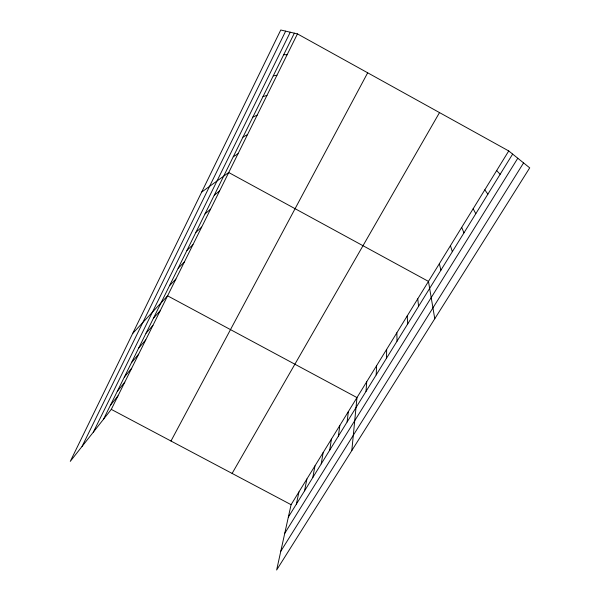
<?xml version="1.0" encoding="UTF-8"?>
<svg xmlns="http://www.w3.org/2000/svg" width="600" height="600" viewBox="0 0 600 600"><rect width="100%" height="100%" fill="white"/><g stroke="black" fill="none" stroke-linecap="round" stroke-linejoin="round"><path stroke-width="0.9" d="M386.528 358.185L386.64 349.38M376.192 374.925L376.597 365.7M366.015 391.388L366.712 381.765M351.817 450.548L356.985 397.582L167.587 295.815L132.705 333.442M347.123 421.965L348.345 411.623M338.37 436.14L339.825 425.475M329.73 450.112L331.418 439.132M321.218 463.89L323.13 452.603M312.825 477.472L314.955 465.893M304.553 490.868L306.892 479.002M296.392 504.075L298.935 491.933M508.732 150.945L291.082 504.69L276.645 570L529.717 167.858L508.732 150.945L297.45 33.892L280.763 30L70.282 461.362L111.292 409.38L297.45 33.892M82.065 446.43L285.653 31.14M93.33 432.15L290.257 32.213M103.5 419.25L294.353 33.172M170.977 441.022L367.673 72.802M232.11 473.43L439.507 112.597M288.337 517.11L512.632 154.095M284.76 533.317L517.785 158.243M280.793 551.25L523.575 162.907M110.34 405.42L117.99 395.857M117.278 391.395L124.785 382.155M124.305 377.168L131.678 368.257M131.438 362.737L138.66 354.173M138.675 348.105L145.74 339.885M146.01 333.263L152.925 325.403M153.458 318.195L160.208 310.718M169.523 285.697L175.905 279.045M178.17 268.2L184.358 261.998M186.968 250.41L192.945 244.68M195.907 232.32L201.667 227.077M205.005 213.923L210.54 209.19M214.252 195.21L219.555 191.002M201.683 192.075L228.72 172.515L428.467 281.4L434.768 318.735M233.235 156.81L238.042 153.712M242.97 137.108L247.522 134.587M252.885 117.052L257.168 115.14M262.972 96.645L266.978 95.355M273.248 75.87L276.952 75.225M283.702 54.713L287.108 54.742M111.292 409.38L291.082 504.69M496.665 170.558L500.138 174.315M484.808 189.825L487.868 194.175M473.153 208.77L475.808 213.683M461.7 227.392L463.965 232.853M450.435 245.692L452.332 251.692M439.357 263.7L440.888 270.202M417.75 298.815L418.597 306.293M407.213 315.945L407.73 323.88M396.84 332.798L397.043 341.175"/></g></svg>
